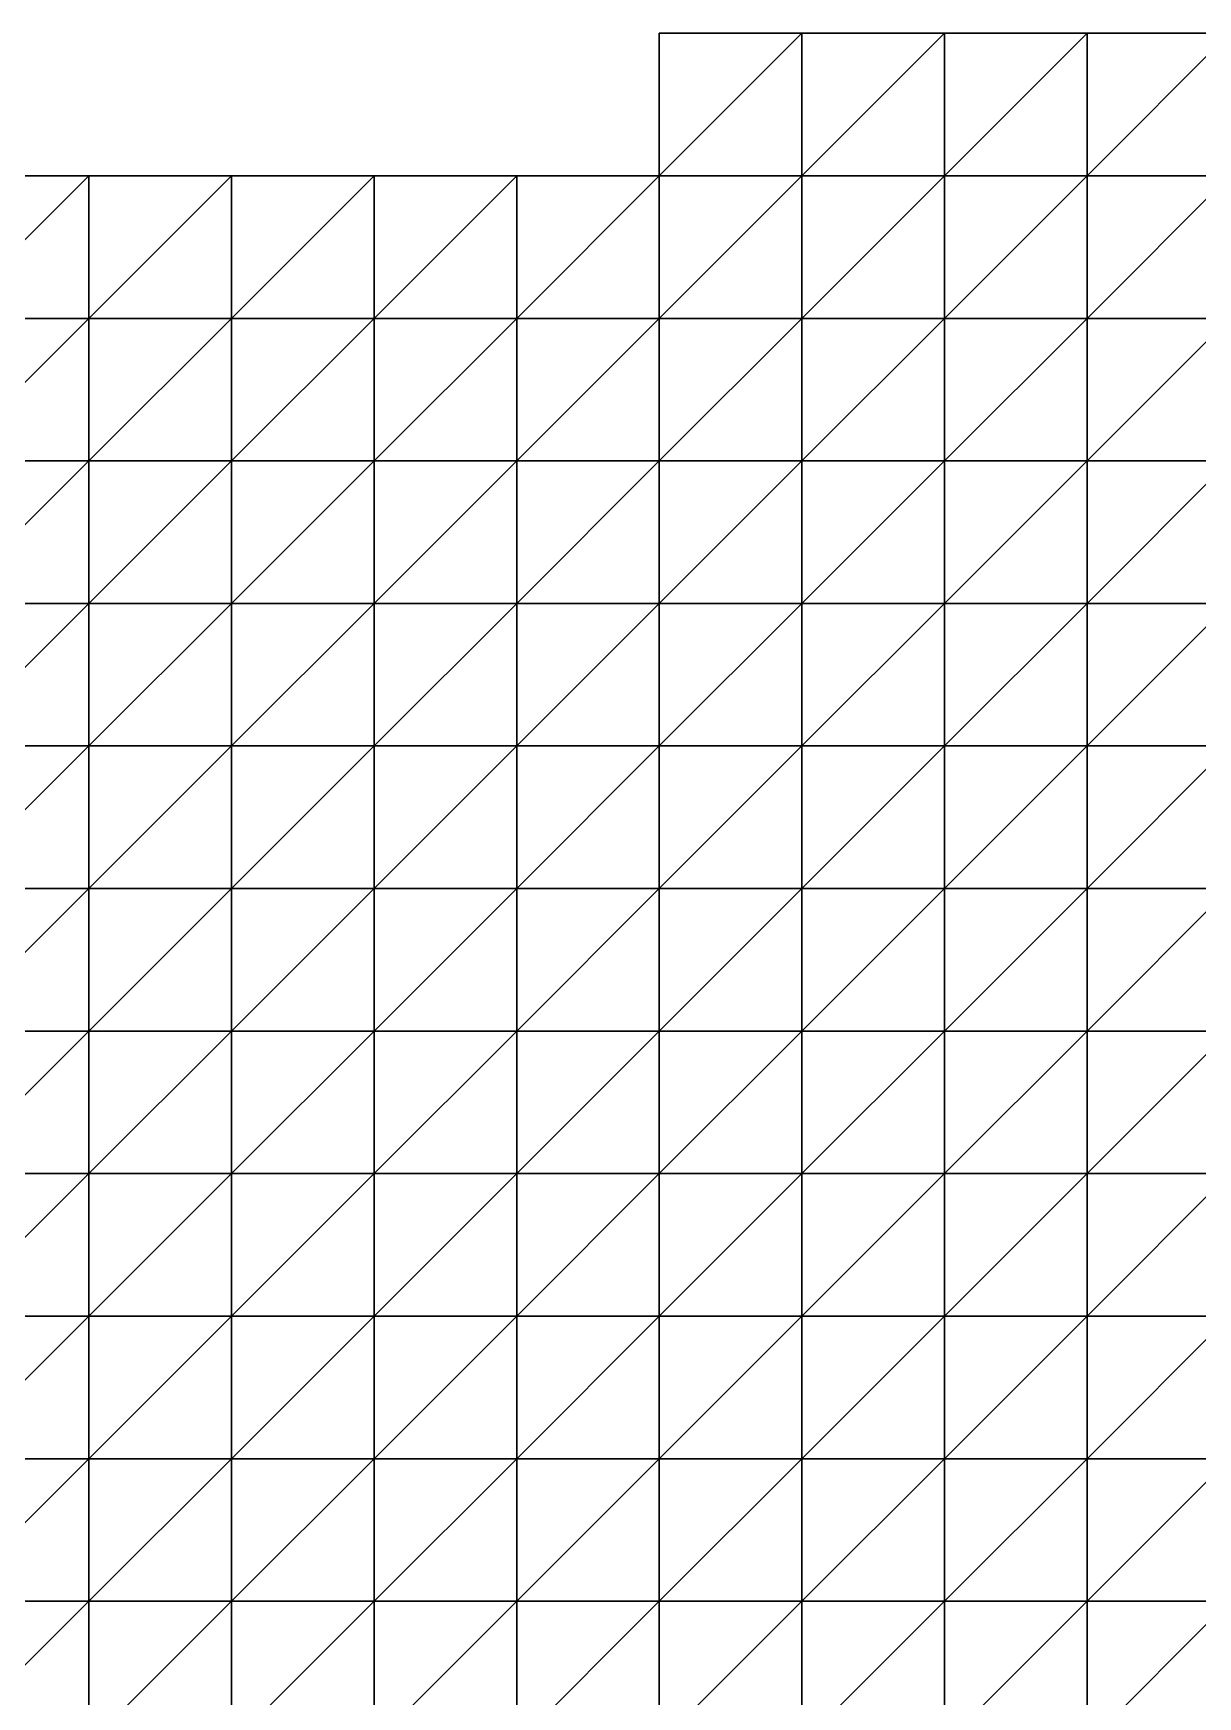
# Model space of a CAD drawing. Extents: x 292020 to 295740, y 4557680 to 4560040.
# Drawn here: x 292432.2 to 292595.5, y 4558966.6 to 4559200 of the extents above; entities that cross this region are included whole.
import ezdxf

# ---------------------------------------------------------------- set-up
doc = ezdxf.new("R2010")
doc.units = 0
doc.layers.add('RUN201_4_-_RUN201_NODOMAIN5_20X', color=7, linetype='CONTINUOUS')

msp = doc.modelspace()

# ---------------------------------------------------------------- linework, layer by layer
at = {"layer": 'RUN201_4_-_RUN201_NODOMAIN5_20X'}
for points in [[(292520, 4559200, 1800), (292520, 4559180, 1800), (292540, 4559200, 1800)], [(292540, 4559200, 1800), (292520, 4559180, 1800), (292540, 4559180, 1800)], [(292540, 4559200, 1820), (292520, 4559180, 1820), (292520, 4559200, 1820)], [(292540, 4559180, 1820), (292520, 4559180, 1820), (292540, 4559200, 1820)], [(292540, 4559200, 1800), (292520, 4559200, 1820), (292520, 4559200, 1800)], [(292540, 4559200, 1820), (292520, 4559200, 1820), (292540, 4559200, 1800)], [(292520, 4559200, 1800), (292520, 4559180, 1820), (292520, 4559180, 1800)], [(292520, 4559200, 1820), (292520, 4559180, 1820), (292520, 4559200, 1800)], [(292540, 4559200, 1800), (292540, 4559180, 1800), (292560, 4559200, 1800)], [(292560, 4559200, 1800), (292540, 4559180, 1800), (292560, 4559180, 1800)], [(292560, 4559200, 1820), (292540, 4559180, 1820), (292540, 4559200, 1820)], [(292560, 4559180, 1820), (292540, 4559180, 1820), (292560, 4559200, 1820)], [(292560, 4559200, 1800), (292540, 4559200, 1820), (292540, 4559200, 1800)], [(292560, 4559200, 1820), (292540, 4559200, 1820), (292560, 4559200, 1800)], [(292560, 4559200, 1800), (292560, 4559180, 1800), (292580, 4559200, 1800)], [(292580, 4559200, 1800), (292560, 4559180, 1800), (292580, 4559180, 1800)], [(292580, 4559200, 1820), (292560, 4559180, 1820), (292560, 4559200, 1820)], [(292580, 4559180, 1820), (292560, 4559180, 1820), (292580, 4559200, 1820)], [(292580, 4559200, 1800), (292560, 4559200, 1820), (292560, 4559200, 1800)], [(292580, 4559200, 1820), (292560, 4559200, 1820), (292580, 4559200, 1800)], [(292580, 4559200, 1800), (292580, 4559180, 1800), (292600, 4559200, 1800)], [(292600, 4559200, 1800), (292580, 4559180, 1800), (292600, 4559180, 1800)], [(292600, 4559200, 1820), (292580, 4559180, 1820), (292580, 4559200, 1820)], [(292600, 4559180, 1820), (292580, 4559180, 1820), (292600, 4559200, 1820)], [(292600, 4559200, 1800), (292580, 4559200, 1820), (292580, 4559200, 1800)], [(292600, 4559200, 1820), (292580, 4559200, 1820), (292600, 4559200, 1800)], [(292420, 4559180, 1800), (292420, 4559160, 1800), (292440, 4559180, 1800)], [(292440, 4559180, 1800), (292420, 4559160, 1800), (292440, 4559160, 1800)], [(292440, 4559180, 1820), (292420, 4559160, 1820), (292420, 4559180, 1820)], [(292440, 4559160, 1820), (292420, 4559160, 1820), (292440, 4559180, 1820)], [(292440, 4559180, 1800), (292420, 4559180, 1820), (292420, 4559180, 1800)], [(292440, 4559180, 1820), (292420, 4559180, 1820), (292440, 4559180, 1800)], [(292440, 4559180, 1800), (292440, 4559160, 1800), (292460, 4559180, 1800)], [(292460, 4559180, 1800), (292440, 4559160, 1800), (292460, 4559160, 1800)], [(292460, 4559180, 1820), (292440, 4559160, 1820), (292440, 4559180, 1820)], [(292460, 4559160, 1820), (292440, 4559160, 1820), (292460, 4559180, 1820)], [(292460, 4559180, 1800), (292440, 4559180, 1820), (292440, 4559180, 1800)], [(292460, 4559180, 1820), (292440, 4559180, 1820), (292460, 4559180, 1800)], [(292460, 4559180, 1800), (292460, 4559160, 1800), (292480, 4559180, 1800)], [(292480, 4559180, 1800), (292460, 4559160, 1800), (292480, 4559160, 1800)], [(292480, 4559180, 1820), (292460, 4559160, 1820), (292460, 4559180, 1820)], [(292480, 4559160, 1820), (292460, 4559160, 1820), (292480, 4559180, 1820)], [(292480, 4559180, 1800), (292460, 4559180, 1820), (292460, 4559180, 1800)], [(292480, 4559180, 1820), (292460, 4559180, 1820), (292480, 4559180, 1800)], [(292480, 4559180, 1800), (292480, 4559160, 1800), (292500, 4559180, 1800)], [(292500, 4559180, 1800), (292480, 4559160, 1800), (292500, 4559160, 1800)], [(292500, 4559180, 1820), (292480, 4559160, 1820), (292480, 4559180, 1820)], [(292500, 4559160, 1820), (292480, 4559160, 1820), (292500, 4559180, 1820)], [(292500, 4559180, 1800), (292480, 4559180, 1820), (292480, 4559180, 1800)], [(292500, 4559180, 1820), (292480, 4559180, 1820), (292500, 4559180, 1800)], [(292500, 4559180, 1800), (292500, 4559160, 1800), (292520, 4559180, 1800)], [(292520, 4559180, 1800), (292500, 4559160, 1800), (292520, 4559160, 1800)], [(292520, 4559180, 1820), (292500, 4559160, 1820), (292500, 4559180, 1820)], [(292520, 4559160, 1820), (292500, 4559160, 1820), (292520, 4559180, 1820)], [(292520, 4559180, 1800), (292500, 4559180, 1820), (292500, 4559180, 1800)], [(292520, 4559180, 1820), (292500, 4559180, 1820), (292520, 4559180, 1800)], [(292520, 4559180, 1780), (292520, 4559160, 1780), (292540, 4559180, 1780)], [(292540, 4559180, 1780), (292520, 4559160, 1780), (292540, 4559160, 1780)], [(292540, 4559180, 1780), (292520, 4559180, 1800), (292520, 4559180, 1780)], [(292540, 4559180, 1800), (292520, 4559180, 1800), (292540, 4559180, 1780)], [(292520, 4559180, 1780), (292520, 4559160, 1800), (292520, 4559160, 1780)], [(292520, 4559180, 1800), (292520, 4559160, 1800), (292520, 4559180, 1780)], [(292540, 4559180, 1820), (292520, 4559160, 1820), (292520, 4559180, 1820)], [(292540, 4559160, 1820), (292520, 4559160, 1820), (292540, 4559180, 1820)], [(292540, 4559180, 1780), (292540, 4559160, 1780), (292560, 4559180, 1780)], [(292560, 4559180, 1780), (292540, 4559160, 1780), (292560, 4559160, 1780)], [(292560, 4559180, 1780), (292540, 4559180, 1800), (292540, 4559180, 1780)], [(292560, 4559180, 1800), (292540, 4559180, 1800), (292560, 4559180, 1780)], [(292560, 4559180, 1820), (292540, 4559160, 1820), (292540, 4559180, 1820)], [(292560, 4559160, 1820), (292540, 4559160, 1820), (292560, 4559180, 1820)], [(292560, 4559180, 1780), (292560, 4559160, 1780), (292580, 4559180, 1780)], [(292580, 4559180, 1780), (292560, 4559160, 1780), (292580, 4559160, 1780)], [(292580, 4559180, 1780), (292560, 4559180, 1800), (292560, 4559180, 1780)], [(292580, 4559180, 1800), (292560, 4559180, 1800), (292580, 4559180, 1780)], [(292580, 4559180, 1820), (292560, 4559160, 1820), (292560, 4559180, 1820)], [(292580, 4559160, 1820), (292560, 4559160, 1820), (292580, 4559180, 1820)], [(292580, 4559180, 1780), (292580, 4559160, 1780), (292600, 4559180, 1780)], [(292600, 4559180, 1780), (292580, 4559160, 1780), (292600, 4559160, 1780)], [(292600, 4559180, 1780), (292580, 4559180, 1800), (292580, 4559180, 1780)], [(292600, 4559180, 1800), (292580, 4559180, 1800), (292600, 4559180, 1780)], [(292600, 4559180, 1820), (292580, 4559160, 1820), (292580, 4559180, 1820)], [(292600, 4559160, 1820), (292580, 4559160, 1820), (292600, 4559180, 1820)], [(292420, 4559160, 1780), (292420, 4559140, 1780), (292440, 4559160, 1780)], [(292440, 4559160, 1780), (292420, 4559140, 1780), (292440, 4559140, 1780)], [(292440, 4559160, 1780), (292420, 4559160, 1800), (292420, 4559160, 1780)], [(292440, 4559160, 1800), (292420, 4559160, 1800), (292440, 4559160, 1780)], [(292440, 4559160, 1820), (292420, 4559140, 1820), (292420, 4559160, 1820)], [(292440, 4559140, 1820), (292420, 4559140, 1820), (292440, 4559160, 1820)], [(292440, 4559160, 1780), (292440, 4559140, 1780), (292460, 4559160, 1780)], [(292460, 4559160, 1780), (292440, 4559140, 1780), (292460, 4559140, 1780)], [(292460, 4559160, 1780), (292440, 4559160, 1800), (292440, 4559160, 1780)], [(292460, 4559160, 1800), (292440, 4559160, 1800), (292460, 4559160, 1780)], [(292460, 4559160, 1820), (292440, 4559140, 1820), (292440, 4559160, 1820)], [(292460, 4559140, 1820), (292440, 4559140, 1820), (292460, 4559160, 1820)], [(292460, 4559160, 1780), (292460, 4559140, 1780), (292480, 4559160, 1780)], [(292480, 4559160, 1780), (292460, 4559140, 1780), (292480, 4559140, 1780)], [(292480, 4559160, 1780), (292460, 4559160, 1800), (292460, 4559160, 1780)], [(292480, 4559160, 1800), (292460, 4559160, 1800), (292480, 4559160, 1780)], [(292480, 4559160, 1820), (292460, 4559140, 1820), (292460, 4559160, 1820)], [(292480, 4559140, 1820), (292460, 4559140, 1820), (292480, 4559160, 1820)], [(292480, 4559160, 1780), (292480, 4559140, 1780), (292500, 4559160, 1780)], [(292500, 4559160, 1780), (292480, 4559140, 1780), (292500, 4559140, 1780)], [(292500, 4559160, 1780), (292480, 4559160, 1800), (292480, 4559160, 1780)], [(292500, 4559160, 1800), (292480, 4559160, 1800), (292500, 4559160, 1780)], [(292500, 4559160, 1820), (292480, 4559140, 1820), (292480, 4559160, 1820)], [(292500, 4559140, 1820), (292480, 4559140, 1820), (292500, 4559160, 1820)], [(292500, 4559160, 1780), (292500, 4559140, 1780), (292520, 4559160, 1780)], [(292520, 4559160, 1780), (292500, 4559140, 1780), (292520, 4559140, 1780)], [(292520, 4559160, 1780), (292500, 4559160, 1800), (292500, 4559160, 1780)], [(292520, 4559160, 1800), (292500, 4559160, 1800), (292520, 4559160, 1780)], [(292520, 4559160, 1820), (292500, 4559140, 1820), (292500, 4559160, 1820)], [(292520, 4559140, 1820), (292500, 4559140, 1820), (292520, 4559160, 1820)], [(292520, 4559160, 1780), (292520, 4559140, 1780), (292540, 4559160, 1780)], [(292540, 4559160, 1780), (292520, 4559140, 1780), (292540, 4559140, 1780)], [(292540, 4559160, 1820), (292520, 4559140, 1820), (292520, 4559160, 1820)], [(292540, 4559140, 1820), (292520, 4559140, 1820), (292540, 4559160, 1820)], [(292540, 4559160, 1780), (292540, 4559140, 1780), (292560, 4559160, 1780)], [(292560, 4559160, 1780), (292540, 4559140, 1780), (292560, 4559140, 1780)], [(292560, 4559160, 1820), (292540, 4559140, 1820), (292540, 4559160, 1820)], [(292560, 4559140, 1820), (292540, 4559140, 1820), (292560, 4559160, 1820)], [(292560, 4559160, 1780), (292560, 4559140, 1780), (292580, 4559160, 1780)], [(292580, 4559160, 1780), (292560, 4559140, 1780), (292580, 4559140, 1780)], [(292580, 4559160, 1820), (292560, 4559140, 1820), (292560, 4559160, 1820)], [(292580, 4559140, 1820), (292560, 4559140, 1820), (292580, 4559160, 1820)], [(292580, 4559160, 1780), (292580, 4559140, 1780), (292600, 4559160, 1780)], [(292600, 4559160, 1780), (292580, 4559140, 1780), (292600, 4559140, 1780)], [(292600, 4559160, 1820), (292580, 4559140, 1820), (292580, 4559160, 1820)], [(292600, 4559140, 1820), (292580, 4559140, 1820), (292600, 4559160, 1820)], [(292420, 4559140, 1780), (292420, 4559120, 1780), (292440, 4559140, 1780)], [(292440, 4559140, 1780), (292420, 4559120, 1780), (292440, 4559120, 1780)], [(292440, 4559140, 1820), (292420, 4559120, 1820), (292420, 4559140, 1820)], [(292440, 4559120, 1820), (292420, 4559120, 1820), (292440, 4559140, 1820)], [(292440, 4559140, 1780), (292440, 4559120, 1780), (292460, 4559140, 1780)], [(292460, 4559140, 1780), (292440, 4559120, 1780), (292460, 4559120, 1780)], [(292460, 4559140, 1820), (292440, 4559120, 1820), (292440, 4559140, 1820)], [(292460, 4559120, 1820), (292440, 4559120, 1820), (292460, 4559140, 1820)], [(292460, 4559140, 1780), (292460, 4559120, 1780), (292480, 4559140, 1780)], [(292480, 4559140, 1780), (292460, 4559120, 1780), (292480, 4559120, 1780)], [(292480, 4559140, 1820), (292460, 4559120, 1820), (292460, 4559140, 1820)], [(292480, 4559120, 1820), (292460, 4559120, 1820), (292480, 4559140, 1820)], [(292480, 4559140, 1780), (292480, 4559120, 1780), (292500, 4559140, 1780)], [(292500, 4559140, 1780), (292480, 4559120, 1780), (292500, 4559120, 1780)], [(292500, 4559140, 1820), (292480, 4559120, 1820), (292480, 4559140, 1820)], [(292500, 4559120, 1820), (292480, 4559120, 1820), (292500, 4559140, 1820)], [(292500, 4559140, 1780), (292500, 4559120, 1780), (292520, 4559140, 1780)], [(292520, 4559140, 1780), (292500, 4559120, 1780), (292520, 4559120, 1780)], [(292520, 4559140, 1820), (292500, 4559120, 1820), (292500, 4559140, 1820)], [(292520, 4559120, 1820), (292500, 4559120, 1820), (292520, 4559140, 1820)], [(292520, 4559140, 1780), (292520, 4559120, 1780), (292540, 4559140, 1780)], [(292540, 4559140, 1780), (292520, 4559120, 1780), (292540, 4559120, 1780)], [(292540, 4559140, 1820), (292520, 4559120, 1820), (292520, 4559140, 1820)], [(292540, 4559120, 1820), (292520, 4559120, 1820), (292540, 4559140, 1820)], [(292540, 4559140, 1780), (292540, 4559120, 1780), (292560, 4559140, 1780)], [(292560, 4559140, 1780), (292540, 4559120, 1780), (292560, 4559120, 1780)], [(292560, 4559140, 1820), (292540, 4559120, 1820), (292540, 4559140, 1820)], [(292560, 4559120, 1820), (292540, 4559120, 1820), (292560, 4559140, 1820)], [(292560, 4559140, 1780), (292560, 4559120, 1780), (292580, 4559140, 1780)], [(292580, 4559140, 1780), (292560, 4559120, 1780), (292580, 4559120, 1780)], [(292580, 4559140, 1820), (292560, 4559120, 1820), (292560, 4559140, 1820)], [(292580, 4559120, 1820), (292560, 4559120, 1820), (292580, 4559140, 1820)], [(292580, 4559140, 1780), (292580, 4559120, 1780), (292600, 4559140, 1780)], [(292600, 4559140, 1780), (292580, 4559120, 1780), (292600, 4559120, 1780)], [(292600, 4559140, 1820), (292580, 4559120, 1820), (292580, 4559140, 1820)], [(292600, 4559120, 1820), (292580, 4559120, 1820), (292600, 4559140, 1820)], [(292420, 4559120, 1780), (292420, 4559100, 1780), (292440, 4559120, 1780)], [(292440, 4559120, 1780), (292420, 4559100, 1780), (292440, 4559100, 1780)], [(292440, 4559120, 1820), (292420, 4559100, 1820), (292420, 4559120, 1820)], [(292440, 4559100, 1820), (292420, 4559100, 1820), (292440, 4559120, 1820)], [(292440, 4559120, 1780), (292440, 4559100, 1780), (292460, 4559120, 1780)], [(292460, 4559120, 1780), (292440, 4559100, 1780), (292460, 4559100, 1780)], [(292460, 4559120, 1820), (292440, 4559100, 1820), (292440, 4559120, 1820)], [(292460, 4559100, 1820), (292440, 4559100, 1820), (292460, 4559120, 1820)], [(292460, 4559120, 1780), (292460, 4559100, 1780), (292480, 4559120, 1780)], [(292480, 4559120, 1780), (292460, 4559100, 1780), (292480, 4559100, 1780)], [(292480, 4559120, 1820), (292460, 4559100, 1820), (292460, 4559120, 1820)], [(292480, 4559100, 1820), (292460, 4559100, 1820), (292480, 4559120, 1820)], [(292480, 4559120, 1780), (292480, 4559100, 1780), (292500, 4559120, 1780)], [(292500, 4559120, 1780), (292480, 4559100, 1780), (292500, 4559100, 1780)], [(292500, 4559120, 1820), (292480, 4559100, 1820), (292480, 4559120, 1820)], [(292500, 4559100, 1820), (292480, 4559100, 1820), (292500, 4559120, 1820)], [(292500, 4559120, 1780), (292500, 4559100, 1780), (292520, 4559120, 1780)], [(292520, 4559120, 1780), (292500, 4559100, 1780), (292520, 4559100, 1780)], [(292520, 4559120, 1820), (292500, 4559100, 1820), (292500, 4559120, 1820)], [(292520, 4559100, 1820), (292500, 4559100, 1820), (292520, 4559120, 1820)], [(292520, 4559120, 1780), (292520, 4559100, 1780), (292540, 4559120, 1780)], [(292540, 4559120, 1780), (292520, 4559100, 1780), (292540, 4559100, 1780)], [(292540, 4559120, 1820), (292520, 4559100, 1820), (292520, 4559120, 1820)], [(292540, 4559100, 1820), (292520, 4559100, 1820), (292540, 4559120, 1820)], [(292540, 4559120, 1780), (292540, 4559100, 1780), (292560, 4559120, 1780)], [(292560, 4559120, 1780), (292540, 4559100, 1780), (292560, 4559100, 1780)], [(292560, 4559120, 1820), (292540, 4559100, 1820), (292540, 4559120, 1820)], [(292560, 4559100, 1820), (292540, 4559100, 1820), (292560, 4559120, 1820)], [(292560, 4559120, 1780), (292560, 4559100, 1780), (292580, 4559120, 1780)], [(292580, 4559120, 1780), (292560, 4559100, 1780), (292580, 4559100, 1780)], [(292580, 4559120, 1820), (292560, 4559100, 1820), (292560, 4559120, 1820)], [(292580, 4559100, 1820), (292560, 4559100, 1820), (292580, 4559120, 1820)], [(292580, 4559120, 1780), (292580, 4559100, 1780), (292600, 4559120, 1780)], [(292600, 4559120, 1780), (292580, 4559100, 1780), (292600, 4559100, 1780)], [(292600, 4559120, 1820), (292580, 4559100, 1820), (292580, 4559120, 1820)], [(292600, 4559100, 1820), (292580, 4559100, 1820), (292600, 4559120, 1820)], [(292420, 4559100, 1780), (292420, 4559080, 1780), (292440, 4559100, 1780)], [(292440, 4559100, 1780), (292420, 4559080, 1780), (292440, 4559080, 1780)], [(292440, 4559100, 1820), (292420, 4559080, 1820), (292420, 4559100, 1820)], [(292440, 4559080, 1820), (292420, 4559080, 1820), (292440, 4559100, 1820)], [(292440, 4559100, 1780), (292440, 4559080, 1780), (292460, 4559100, 1780)], [(292460, 4559100, 1780), (292440, 4559080, 1780), (292460, 4559080, 1780)], [(292460, 4559100, 1820), (292440, 4559080, 1820), (292440, 4559100, 1820)], [(292460, 4559080, 1820), (292440, 4559080, 1820), (292460, 4559100, 1820)], [(292460, 4559100, 1780), (292460, 4559080, 1780), (292480, 4559100, 1780)], [(292480, 4559100, 1780), (292460, 4559080, 1780), (292480, 4559080, 1780)], [(292480, 4559100, 1820), (292460, 4559080, 1820), (292460, 4559100, 1820)], [(292480, 4559080, 1820), (292460, 4559080, 1820), (292480, 4559100, 1820)], [(292480, 4559080, 1780), (292480, 4559080, 1800), (292480, 4559100, 1780)], [(292480, 4559100, 1780), (292480, 4559080, 1800), (292480, 4559100, 1800)], [(292480, 4559100, 1780), (292480, 4559100, 1800), (292500, 4559100, 1780)], [(292500, 4559100, 1780), (292480, 4559100, 1800), (292500, 4559100, 1800)], [(292480, 4559100, 1800), (292480, 4559080, 1800), (292500, 4559100, 1800)], [(292500, 4559100, 1800), (292480, 4559080, 1800), (292500, 4559080, 1800)], [(292500, 4559100, 1820), (292480, 4559080, 1820), (292480, 4559100, 1820)], [(292500, 4559080, 1820), (292480, 4559080, 1820), (292500, 4559100, 1820)], [(292500, 4559100, 1780), (292500, 4559100, 1800), (292520, 4559100, 1780)], [(292520, 4559100, 1780), (292500, 4559100, 1800), (292520, 4559100, 1800)], [(292500, 4559100, 1800), (292500, 4559080, 1800), (292520, 4559100, 1800)], [(292520, 4559100, 1800), (292500, 4559080, 1800), (292520, 4559080, 1800)], [(292520, 4559100, 1820), (292500, 4559080, 1820), (292500, 4559100, 1820)], [(292520, 4559080, 1820), (292500, 4559080, 1820), (292520, 4559100, 1820)], [(292520, 4559100, 1780), (292520, 4559100, 1800), (292540, 4559100, 1780)], [(292540, 4559100, 1780), (292520, 4559100, 1800), (292540, 4559100, 1800)], [(292520, 4559100, 1800), (292520, 4559080, 1800), (292540, 4559100, 1800)], [(292540, 4559100, 1800), (292520, 4559080, 1800), (292540, 4559080, 1800)], [(292540, 4559100, 1820), (292520, 4559080, 1820), (292520, 4559100, 1820)], [(292540, 4559080, 1820), (292520, 4559080, 1820), (292540, 4559100, 1820)], [(292540, 4559100, 1780), (292540, 4559100, 1800), (292560, 4559100, 1780)], [(292560, 4559100, 1780), (292540, 4559100, 1800), (292560, 4559100, 1800)], [(292540, 4559100, 1800), (292540, 4559080, 1800), (292560, 4559100, 1800)], [(292560, 4559100, 1800), (292540, 4559080, 1800), (292560, 4559080, 1800)], [(292560, 4559100, 1820), (292540, 4559080, 1820), (292540, 4559100, 1820)], [(292560, 4559080, 1820), (292540, 4559080, 1820), (292560, 4559100, 1820)], [(292560, 4559100, 1780), (292560, 4559080, 1780), (292580, 4559100, 1780)], [(292580, 4559100, 1780), (292560, 4559080, 1780), (292580, 4559080, 1780)], [(292560, 4559100, 1780), (292560, 4559080, 1800), (292560, 4559080, 1780)], [(292560, 4559100, 1800), (292560, 4559080, 1800), (292560, 4559100, 1780)], [(292580, 4559100, 1820), (292560, 4559080, 1820), (292560, 4559100, 1820)], [(292580, 4559080, 1820), (292560, 4559080, 1820), (292580, 4559100, 1820)], [(292580, 4559100, 1780), (292580, 4559080, 1780), (292600, 4559100, 1780)], [(292600, 4559100, 1780), (292580, 4559080, 1780), (292600, 4559080, 1780)], [(292600, 4559100, 1820), (292580, 4559080, 1820), (292580, 4559100, 1820)], [(292600, 4559080, 1820), (292580, 4559080, 1820), (292600, 4559100, 1820)], [(292420, 4559080, 1780), (292420, 4559060, 1780), (292440, 4559080, 1780)], [(292440, 4559080, 1780), (292420, 4559060, 1780), (292440, 4559060, 1780)], [(292440, 4559080, 1820), (292420, 4559060, 1820), (292420, 4559080, 1820)], [(292440, 4559060, 1820), (292420, 4559060, 1820), (292440, 4559080, 1820)], [(292440, 4559080, 1780), (292440, 4559060, 1780), (292460, 4559080, 1780)], [(292460, 4559080, 1780), (292440, 4559060, 1780), (292460, 4559060, 1780)], [(292460, 4559080, 1820), (292440, 4559060, 1820), (292440, 4559080, 1820)], [(292460, 4559060, 1820), (292440, 4559060, 1820), (292460, 4559080, 1820)], [(292460, 4559080, 1780), (292460, 4559060, 1780), (292480, 4559080, 1780)], [(292480, 4559080, 1780), (292460, 4559060, 1780), (292480, 4559060, 1780)], [(292480, 4559080, 1820), (292460, 4559060, 1820), (292460, 4559080, 1820)], [(292480, 4559060, 1820), (292460, 4559060, 1820), (292480, 4559080, 1820)], [(292480, 4559080, 1780), (292480, 4559060, 1780), (292500, 4559080, 1780)], [(292500, 4559080, 1780), (292480, 4559060, 1780), (292500, 4559060, 1780)], [(292500, 4559080, 1780), (292480, 4559080, 1800), (292480, 4559080, 1780)], [(292500, 4559080, 1800), (292480, 4559080, 1800), (292500, 4559080, 1780)], [(292500, 4559080, 1820), (292480, 4559060, 1820), (292480, 4559080, 1820)], [(292500, 4559060, 1820), (292480, 4559060, 1820), (292500, 4559080, 1820)], [(292500, 4559080, 1780), (292500, 4559060, 1780), (292520, 4559080, 1780)], [(292520, 4559080, 1780), (292500, 4559060, 1780), (292520, 4559060, 1780)], [(292520, 4559080, 1780), (292500, 4559080, 1800), (292500, 4559080, 1780)], [(292520, 4559080, 1800), (292500, 4559080, 1800), (292520, 4559080, 1780)], [(292520, 4559080, 1820), (292500, 4559060, 1820), (292500, 4559080, 1820)], [(292520, 4559060, 1820), (292500, 4559060, 1820), (292520, 4559080, 1820)], [(292520, 4559080, 1780), (292520, 4559060, 1780), (292540, 4559080, 1780)], [(292540, 4559080, 1780), (292520, 4559060, 1780), (292540, 4559060, 1780)], [(292540, 4559080, 1780), (292520, 4559080, 1800), (292520, 4559080, 1780)], [(292540, 4559080, 1800), (292520, 4559080, 1800), (292540, 4559080, 1780)], [(292540, 4559080, 1820), (292520, 4559060, 1820), (292520, 4559080, 1820)], [(292540, 4559060, 1820), (292520, 4559060, 1820), (292540, 4559080, 1820)], [(292540, 4559080, 1780), (292540, 4559060, 1780), (292560, 4559080, 1780)], [(292560, 4559080, 1780), (292540, 4559060, 1780), (292560, 4559060, 1780)], [(292560, 4559080, 1780), (292540, 4559080, 1800), (292540, 4559080, 1780)], [(292560, 4559080, 1800), (292540, 4559080, 1800), (292560, 4559080, 1780)], [(292560, 4559080, 1840), (292540, 4559060, 1840), (292540, 4559080, 1840)], [(292560, 4559060, 1840), (292540, 4559060, 1840), (292560, 4559080, 1840)], [(292560, 4559080, 1820), (292540, 4559080, 1840), (292540, 4559080, 1820)], [(292560, 4559080, 1840), (292540, 4559080, 1840), (292560, 4559080, 1820)], [(292540, 4559080, 1820), (292540, 4559060, 1840), (292540, 4559060, 1820)], [(292540, 4559080, 1840), (292540, 4559060, 1840), (292540, 4559080, 1820)], [(292560, 4559080, 1780), (292560, 4559060, 1780), (292580, 4559080, 1780)], [(292580, 4559080, 1780), (292560, 4559060, 1780), (292580, 4559060, 1780)], [(292580, 4559080, 1840), (292560, 4559060, 1840), (292560, 4559080, 1840)], [(292580, 4559060, 1840), (292560, 4559060, 1840), (292580, 4559080, 1840)], [(292580, 4559080, 1820), (292560, 4559080, 1840), (292560, 4559080, 1820)], [(292580, 4559080, 1840), (292560, 4559080, 1840), (292580, 4559080, 1820)], [(292580, 4559080, 1780), (292580, 4559060, 1780), (292600, 4559080, 1780)], [(292600, 4559080, 1780), (292580, 4559060, 1780), (292600, 4559060, 1780)], [(292600, 4559080, 1840), (292580, 4559060, 1840), (292580, 4559080, 1840)], [(292600, 4559060, 1840), (292580, 4559060, 1840), (292600, 4559080, 1840)], [(292600, 4559080, 1820), (292580, 4559080, 1840), (292580, 4559080, 1820)], [(292600, 4559080, 1840), (292580, 4559080, 1840), (292600, 4559080, 1820)], [(292420, 4559060, 1760), (292420, 4559040, 1760), (292440, 4559060, 1760)], [(292440, 4559060, 1760), (292420, 4559040, 1760), (292440, 4559040, 1760)], [(292440, 4559060, 1760), (292420, 4559060, 1780), (292420, 4559060, 1760)], [(292440, 4559060, 1780), (292420, 4559060, 1780), (292440, 4559060, 1760)], [(292440, 4559060, 1820), (292420, 4559040, 1820), (292420, 4559060, 1820)], [(292440, 4559040, 1820), (292420, 4559040, 1820), (292440, 4559060, 1820)], [(292440, 4559060, 1760), (292440, 4559040, 1760), (292460, 4559060, 1760)], [(292460, 4559060, 1760), (292440, 4559040, 1760), (292460, 4559040, 1760)], [(292460, 4559060, 1760), (292440, 4559060, 1780), (292440, 4559060, 1760)], [(292460, 4559060, 1780), (292440, 4559060, 1780), (292460, 4559060, 1760)], [(292460, 4559060, 1820), (292440, 4559040, 1820), (292440, 4559060, 1820)], [(292460, 4559040, 1820), (292440, 4559040, 1820), (292460, 4559060, 1820)], [(292460, 4559060, 1760), (292460, 4559040, 1760), (292480, 4559060, 1760)], [(292480, 4559060, 1760), (292460, 4559040, 1760), (292480, 4559040, 1760)], [(292480, 4559060, 1760), (292460, 4559060, 1780), (292460, 4559060, 1760)], [(292480, 4559060, 1780), (292460, 4559060, 1780), (292480, 4559060, 1760)], [(292480, 4559060, 1820), (292460, 4559040, 1820), (292460, 4559060, 1820)], [(292480, 4559040, 1820), (292460, 4559040, 1820), (292480, 4559060, 1820)], [(292480, 4559060, 1760), (292480, 4559040, 1760), (292500, 4559060, 1760)], [(292500, 4559060, 1760), (292480, 4559040, 1760), (292500, 4559040, 1760)], [(292500, 4559060, 1760), (292480, 4559060, 1780), (292480, 4559060, 1760)], [(292500, 4559060, 1780), (292480, 4559060, 1780), (292500, 4559060, 1760)], [(292500, 4559060, 1840), (292480, 4559040, 1840), (292480, 4559060, 1840)], [(292500, 4559040, 1840), (292480, 4559040, 1840), (292500, 4559060, 1840)], [(292500, 4559060, 1820), (292480, 4559060, 1840), (292480, 4559060, 1820)], [(292500, 4559060, 1840), (292480, 4559060, 1840), (292500, 4559060, 1820)], [(292480, 4559060, 1820), (292480, 4559040, 1840), (292480, 4559040, 1820)], [(292480, 4559060, 1840), (292480, 4559040, 1840), (292480, 4559060, 1820)], [(292500, 4559060, 1760), (292500, 4559040, 1760), (292520, 4559060, 1760)], [(292520, 4559060, 1760), (292500, 4559040, 1760), (292520, 4559040, 1760)], [(292520, 4559060, 1760), (292500, 4559060, 1780), (292500, 4559060, 1760)], [(292520, 4559060, 1780), (292500, 4559060, 1780), (292520, 4559060, 1760)], [(292520, 4559060, 1840), (292500, 4559040, 1840), (292500, 4559060, 1840)], [(292520, 4559040, 1840), (292500, 4559040, 1840), (292520, 4559060, 1840)], [(292520, 4559060, 1820), (292500, 4559060, 1840), (292500, 4559060, 1820)], [(292520, 4559060, 1840), (292500, 4559060, 1840), (292520, 4559060, 1820)], [(292520, 4559060, 1760), (292520, 4559040, 1760), (292540, 4559060, 1760)], [(292540, 4559060, 1760), (292520, 4559040, 1760), (292540, 4559040, 1760)], [(292540, 4559060, 1760), (292520, 4559060, 1780), (292520, 4559060, 1760)], [(292540, 4559060, 1780), (292520, 4559060, 1780), (292540, 4559060, 1760)], [(292540, 4559060, 1840), (292520, 4559040, 1840), (292520, 4559060, 1840)], [(292540, 4559040, 1840), (292520, 4559040, 1840), (292540, 4559060, 1840)], [(292540, 4559060, 1820), (292520, 4559060, 1840), (292520, 4559060, 1820)], [(292540, 4559060, 1840), (292520, 4559060, 1840), (292540, 4559060, 1820)], [(292540, 4559060, 1760), (292540, 4559040, 1760), (292560, 4559060, 1760)], [(292560, 4559060, 1760), (292540, 4559040, 1760), (292560, 4559040, 1760)], [(292560, 4559060, 1760), (292540, 4559060, 1780), (292540, 4559060, 1760)], [(292560, 4559060, 1780), (292540, 4559060, 1780), (292560, 4559060, 1760)], [(292560, 4559060, 1840), (292540, 4559040, 1840), (292540, 4559060, 1840)], [(292560, 4559040, 1840), (292540, 4559040, 1840), (292560, 4559060, 1840)], [(292560, 4559060, 1760), (292560, 4559040, 1760), (292580, 4559060, 1760)], [(292580, 4559060, 1760), (292560, 4559040, 1760), (292580, 4559040, 1760)], [(292580, 4559060, 1760), (292560, 4559060, 1780), (292560, 4559060, 1760)], [(292580, 4559060, 1780), (292560, 4559060, 1780), (292580, 4559060, 1760)], [(292580, 4559060, 1840), (292560, 4559040, 1840), (292560, 4559060, 1840)], [(292580, 4559040, 1840), (292560, 4559040, 1840), (292580, 4559060, 1840)], [(292580, 4559060, 1760), (292580, 4559040, 1760), (292600, 4559060, 1760)], [(292600, 4559060, 1760), (292580, 4559040, 1760), (292600, 4559040, 1760)], [(292600, 4559060, 1760), (292580, 4559060, 1780), (292580, 4559060, 1760)], [(292600, 4559060, 1780), (292580, 4559060, 1780), (292600, 4559060, 1760)], [(292600, 4559060, 1840), (292580, 4559040, 1840), (292580, 4559060, 1840)], [(292600, 4559040, 1840), (292580, 4559040, 1840), (292600, 4559060, 1840)], [(292420, 4559040, 1760), (292420, 4559020, 1760), (292440, 4559040, 1760)], [(292440, 4559040, 1760), (292420, 4559020, 1760), (292440, 4559020, 1760)], [(292440, 4559040, 1820), (292420, 4559020, 1820), (292420, 4559040, 1820)], [(292440, 4559020, 1820), (292420, 4559020, 1820), (292440, 4559040, 1820)], [(292440, 4559040, 1760), (292440, 4559020, 1760), (292460, 4559040, 1760)], [(292460, 4559040, 1760), (292440, 4559020, 1760), (292460, 4559020, 1760)], [(292460, 4559040, 1820), (292440, 4559020, 1820), (292440, 4559040, 1820)], [(292460, 4559020, 1820), (292440, 4559020, 1820), (292460, 4559040, 1820)], [(292460, 4559040, 1760), (292460, 4559020, 1760), (292480, 4559040, 1760)], [(292480, 4559040, 1760), (292460, 4559020, 1760), (292480, 4559020, 1760)], [(292480, 4559040, 1840), (292460, 4559020, 1840), (292460, 4559040, 1840)], [(292480, 4559020, 1840), (292460, 4559020, 1840), (292480, 4559040, 1840)], [(292480, 4559040, 1820), (292460, 4559040, 1840), (292460, 4559040, 1820)], [(292480, 4559040, 1840), (292460, 4559040, 1840), (292480, 4559040, 1820)], [(292460, 4559040, 1820), (292460, 4559020, 1840), (292460, 4559020, 1820)], [(292460, 4559040, 1840), (292460, 4559020, 1840), (292460, 4559040, 1820)], [(292480, 4559040, 1760), (292480, 4559020, 1760), (292500, 4559040, 1760)], [(292500, 4559040, 1760), (292480, 4559020, 1760), (292500, 4559020, 1760)], [(292500, 4559040, 1840), (292480, 4559020, 1840), (292480, 4559040, 1840)], [(292500, 4559020, 1840), (292480, 4559020, 1840), (292500, 4559040, 1840)], [(292500, 4559040, 1760), (292500, 4559020, 1760), (292520, 4559040, 1760)], [(292520, 4559040, 1760), (292500, 4559020, 1760), (292520, 4559020, 1760)], [(292520, 4559040, 1840), (292500, 4559020, 1840), (292500, 4559040, 1840)], [(292520, 4559020, 1840), (292500, 4559020, 1840), (292520, 4559040, 1840)], [(292520, 4559040, 1760), (292520, 4559020, 1760), (292540, 4559040, 1760)], [(292540, 4559040, 1760), (292520, 4559020, 1760), (292540, 4559020, 1760)], [(292540, 4559040, 1840), (292520, 4559020, 1840), (292520, 4559040, 1840)], [(292540, 4559020, 1840), (292520, 4559020, 1840), (292540, 4559040, 1840)], [(292540, 4559040, 1760), (292540, 4559020, 1760), (292560, 4559040, 1760)], [(292560, 4559040, 1760), (292540, 4559020, 1760), (292560, 4559020, 1760)], [(292560, 4559040, 1840), (292540, 4559020, 1840), (292540, 4559040, 1840)], [(292560, 4559020, 1840), (292540, 4559020, 1840), (292560, 4559040, 1840)], [(292560, 4559040, 1760), (292560, 4559020, 1760), (292580, 4559040, 1760)], [(292580, 4559040, 1760), (292560, 4559020, 1760), (292580, 4559020, 1760)], [(292580, 4559040, 1840), (292560, 4559020, 1840), (292560, 4559040, 1840)], [(292580, 4559020, 1840), (292560, 4559020, 1840), (292580, 4559040, 1840)], [(292580, 4559040, 1760), (292580, 4559020, 1760), (292600, 4559040, 1760)], [(292600, 4559040, 1760), (292580, 4559020, 1760), (292600, 4559020, 1760)], [(292600, 4559040, 1840), (292580, 4559020, 1840), (292580, 4559040, 1840)], [(292600, 4559020, 1840), (292580, 4559020, 1840), (292600, 4559040, 1840)], [(292420, 4559020, 1760), (292420, 4559020, 1780), (292440, 4559020, 1760)], [(292440, 4559020, 1760), (292420, 4559020, 1780), (292440, 4559020, 1780)], [(292420, 4559020, 1780), (292420, 4559000, 1780), (292440, 4559020, 1780)], [(292440, 4559020, 1780), (292420, 4559000, 1780), (292440, 4559000, 1780)], [(292440, 4559020, 1820), (292420, 4559000, 1820), (292420, 4559020, 1820)], [(292440, 4559000, 1820), (292420, 4559000, 1820), (292440, 4559020, 1820)], [(292440, 4559020, 1760), (292440, 4559020, 1780), (292460, 4559020, 1760)], [(292460, 4559020, 1760), (292440, 4559020, 1780), (292460, 4559020, 1780)], [(292440, 4559020, 1780), (292440, 4559000, 1780), (292460, 4559020, 1780)], [(292460, 4559020, 1780), (292440, 4559000, 1780), (292460, 4559000, 1780)], [(292460, 4559020, 1820), (292440, 4559000, 1820), (292440, 4559020, 1820)], [(292460, 4559000, 1820), (292440, 4559000, 1820), (292460, 4559020, 1820)], [(292460, 4559020, 1760), (292460, 4559020, 1780), (292480, 4559020, 1760)], [(292480, 4559020, 1760), (292460, 4559020, 1780), (292480, 4559020, 1780)], [(292460, 4559020, 1780), (292460, 4559000, 1780), (292480, 4559020, 1780)], [(292480, 4559020, 1780), (292460, 4559000, 1780), (292480, 4559000, 1780)], [(292480, 4559020, 1840), (292460, 4559000, 1840), (292460, 4559020, 1840)], [(292480, 4559000, 1840), (292460, 4559000, 1840), (292480, 4559020, 1840)], [(292460, 4559020, 1820), (292460, 4559000, 1840), (292460, 4559000, 1820)], [(292460, 4559020, 1840), (292460, 4559000, 1840), (292460, 4559020, 1820)], [(292480, 4559020, 1760), (292480, 4559000, 1760), (292500, 4559020, 1760)], [(292500, 4559020, 1760), (292480, 4559000, 1760), (292500, 4559000, 1760)], [(292480, 4559020, 1760), (292480, 4559000, 1780), (292480, 4559000, 1760)], [(292480, 4559020, 1780), (292480, 4559000, 1780), (292480, 4559020, 1760)], [(292500, 4559020, 1840), (292480, 4559000, 1840), (292480, 4559020, 1840)], [(292500, 4559000, 1840), (292480, 4559000, 1840), (292500, 4559020, 1840)], [(292500, 4559020, 1760), (292500, 4559000, 1760), (292520, 4559020, 1760)], [(292520, 4559020, 1760), (292500, 4559000, 1760), (292520, 4559000, 1760)], [(292520, 4559020, 1840), (292500, 4559000, 1840), (292500, 4559020, 1840)], [(292520, 4559000, 1840), (292500, 4559000, 1840), (292520, 4559020, 1840)], [(292520, 4559020, 1760), (292520, 4559000, 1760), (292540, 4559020, 1760)], [(292540, 4559020, 1760), (292520, 4559000, 1760), (292540, 4559000, 1760)], [(292540, 4559020, 1840), (292520, 4559000, 1840), (292520, 4559020, 1840)], [(292540, 4559000, 1840), (292520, 4559000, 1840), (292540, 4559020, 1840)], [(292540, 4559020, 1760), (292540, 4559000, 1760), (292560, 4559020, 1760)], [(292560, 4559020, 1760), (292540, 4559000, 1760), (292560, 4559000, 1760)], [(292560, 4559020, 1840), (292540, 4559000, 1840), (292540, 4559020, 1840)], [(292560, 4559000, 1840), (292540, 4559000, 1840), (292560, 4559020, 1840)], [(292560, 4559020, 1760), (292560, 4559000, 1760), (292580, 4559020, 1760)], [(292580, 4559020, 1760), (292560, 4559000, 1760), (292580, 4559000, 1760)], [(292580, 4559020, 1840), (292560, 4559000, 1840), (292560, 4559020, 1840)], [(292580, 4559000, 1840), (292560, 4559000, 1840), (292580, 4559020, 1840)], [(292580, 4559020, 1760), (292580, 4559000, 1760), (292600, 4559020, 1760)], [(292600, 4559020, 1760), (292580, 4559000, 1760), (292600, 4559000, 1760)], [(292600, 4559020, 1840), (292580, 4559000, 1840), (292580, 4559020, 1840)], [(292600, 4559000, 1840), (292580, 4559000, 1840), (292600, 4559020, 1840)], [(292420, 4559000, 1760), (292420, 4558980, 1760), (292440, 4559000, 1760)], [(292440, 4559000, 1760), (292420, 4558980, 1760), (292440, 4558980, 1760)], [(292440, 4559000, 1760), (292420, 4559000, 1780), (292420, 4559000, 1760)], [(292440, 4559000, 1780), (292420, 4559000, 1780), (292440, 4559000, 1760)], [(292440, 4559000, 1820), (292420, 4558980, 1820), (292420, 4559000, 1820)], [(292440, 4558980, 1820), (292420, 4558980, 1820), (292440, 4559000, 1820)], [(292440, 4558980, 1760), (292440, 4558980, 1780), (292440, 4559000, 1760)], [(292440, 4559000, 1760), (292440, 4558980, 1780), (292440, 4559000, 1780)], [(292440, 4559000, 1780), (292440, 4558980, 1780), (292460, 4559000, 1780)], [(292460, 4559000, 1780), (292440, 4558980, 1780), (292460, 4558980, 1780)], [(292460, 4559000, 1840), (292440, 4558980, 1840), (292440, 4559000, 1840)], [(292460, 4558980, 1840), (292440, 4558980, 1840), (292460, 4559000, 1840)], [(292460, 4559000, 1820), (292440, 4559000, 1840), (292440, 4559000, 1820)], [(292460, 4559000, 1840), (292440, 4559000, 1840), (292460, 4559000, 1820)], [(292440, 4559000, 1820), (292440, 4558980, 1840), (292440, 4558980, 1820)], [(292440, 4559000, 1840), (292440, 4558980, 1840), (292440, 4559000, 1820)], [(292460, 4559000, 1780), (292460, 4558980, 1780), (292480, 4559000, 1780)], [(292480, 4559000, 1780), (292460, 4558980, 1780), (292480, 4558980, 1780)], [(292480, 4559000, 1840), (292460, 4558980, 1840), (292460, 4559000, 1840)], [(292480, 4558980, 1840), (292460, 4558980, 1840), (292480, 4559000, 1840)], [(292480, 4559000, 1760), (292480, 4559000, 1780), (292500, 4559000, 1760)], [(292500, 4559000, 1760), (292480, 4559000, 1780), (292500, 4559000, 1780)], [(292480, 4559000, 1780), (292480, 4558980, 1780), (292500, 4559000, 1780)], [(292500, 4559000, 1780), (292480, 4558980, 1780), (292500, 4558980, 1780)], [(292500, 4559000, 1840), (292480, 4558980, 1840), (292480, 4559000, 1840)], [(292500, 4558980, 1840), (292480, 4558980, 1840), (292500, 4559000, 1840)], [(292500, 4559000, 1760), (292500, 4559000, 1780), (292520, 4559000, 1760)], [(292520, 4559000, 1760), (292500, 4559000, 1780), (292520, 4559000, 1780)], [(292500, 4559000, 1780), (292500, 4558980, 1780), (292520, 4559000, 1780)], [(292520, 4559000, 1780), (292500, 4558980, 1780), (292520, 4558980, 1780)], [(292520, 4559000, 1840), (292500, 4558980, 1840), (292500, 4559000, 1840)], [(292520, 4558980, 1840), (292500, 4558980, 1840), (292520, 4559000, 1840)], [(292520, 4559000, 1760), (292520, 4559000, 1780), (292540, 4559000, 1760)], [(292540, 4559000, 1760), (292520, 4559000, 1780), (292540, 4559000, 1780)], [(292520, 4559000, 1780), (292520, 4558980, 1780), (292540, 4559000, 1780)], [(292540, 4559000, 1780), (292520, 4558980, 1780), (292540, 4558980, 1780)], [(292540, 4559000, 1840), (292520, 4558980, 1840), (292520, 4559000, 1840)], [(292540, 4558980, 1840), (292520, 4558980, 1840), (292540, 4559000, 1840)], [(292540, 4559000, 1760), (292540, 4559000, 1780), (292560, 4559000, 1760)], [(292560, 4559000, 1760), (292540, 4559000, 1780), (292560, 4559000, 1780)], [(292540, 4559000, 1780), (292540, 4558980, 1780), (292560, 4559000, 1780)], [(292560, 4559000, 1780), (292540, 4558980, 1780), (292560, 4558980, 1780)], [(292560, 4559000, 1840), (292540, 4558980, 1840), (292540, 4559000, 1840)], [(292560, 4558980, 1840), (292540, 4558980, 1840), (292560, 4559000, 1840)], [(292560, 4559000, 1760), (292560, 4559000, 1780), (292580, 4559000, 1760)], [(292580, 4559000, 1760), (292560, 4559000, 1780), (292580, 4559000, 1780)], [(292560, 4559000, 1780), (292560, 4558980, 1780), (292580, 4559000, 1780)], [(292580, 4559000, 1780), (292560, 4558980, 1780), (292580, 4558980, 1780)], [(292580, 4559000, 1840), (292560, 4558980, 1840), (292560, 4559000, 1840)], [(292580, 4558980, 1840), (292560, 4558980, 1840), (292580, 4559000, 1840)], [(292580, 4559000, 1760), (292580, 4559000, 1780), (292600, 4559000, 1760)], [(292600, 4559000, 1760), (292580, 4559000, 1780), (292600, 4559000, 1780)], [(292580, 4559000, 1780), (292580, 4558980, 1780), (292600, 4559000, 1780)], [(292600, 4559000, 1780), (292580, 4558980, 1780), (292600, 4558980, 1780)], [(292600, 4559000, 1840), (292580, 4558980, 1840), (292580, 4559000, 1840)], [(292600, 4558980, 1840), (292580, 4558980, 1840), (292600, 4559000, 1840)], [(292420, 4558980, 1760), (292420, 4558960, 1760), (292440, 4558980, 1760)], [(292440, 4558980, 1760), (292420, 4558960, 1760), (292440, 4558960, 1760)], [(292440, 4558980, 1840), (292420, 4558960, 1840), (292420, 4558980, 1840)], [(292440, 4558960, 1840), (292420, 4558960, 1840), (292440, 4558980, 1840)], [(292440, 4558980, 1820), (292420, 4558980, 1840), (292420, 4558980, 1820)], [(292440, 4558980, 1840), (292420, 4558980, 1840), (292440, 4558980, 1820)], [(292440, 4558980, 1760), (292440, 4558960, 1760), (292460, 4558980, 1760)], [(292460, 4558980, 1760), (292440, 4558960, 1760), (292460, 4558960, 1760)], [(292460, 4558980, 1760), (292440, 4558980, 1780), (292440, 4558980, 1760)], [(292460, 4558980, 1780), (292440, 4558980, 1780), (292460, 4558980, 1760)], [(292460, 4558980, 1840), (292440, 4558960, 1840), (292440, 4558980, 1840)], [(292460, 4558960, 1840), (292440, 4558960, 1840), (292460, 4558980, 1840)], [(292460, 4558980, 1760), (292460, 4558960, 1760), (292480, 4558980, 1760)], [(292480, 4558980, 1760), (292460, 4558960, 1760), (292480, 4558960, 1760)], [(292480, 4558980, 1760), (292460, 4558980, 1780), (292460, 4558980, 1760)], [(292480, 4558980, 1780), (292460, 4558980, 1780), (292480, 4558980, 1760)], [(292480, 4558980, 1840), (292460, 4558960, 1840), (292460, 4558980, 1840)], [(292480, 4558960, 1840), (292460, 4558960, 1840), (292480, 4558980, 1840)], [(292480, 4558980, 1760), (292480, 4558960, 1760), (292500, 4558980, 1760)], [(292500, 4558980, 1760), (292480, 4558960, 1760), (292500, 4558960, 1760)], [(292500, 4558980, 1760), (292480, 4558980, 1780), (292480, 4558980, 1760)], [(292500, 4558980, 1780), (292480, 4558980, 1780), (292500, 4558980, 1760)], [(292500, 4558980, 1840), (292480, 4558960, 1840), (292480, 4558980, 1840)], [(292500, 4558960, 1840), (292480, 4558960, 1840), (292500, 4558980, 1840)], [(292500, 4558960, 1760), (292500, 4558960, 1780), (292500, 4558980, 1760)], [(292500, 4558980, 1760), (292500, 4558960, 1780), (292500, 4558980, 1780)], [(292500, 4558980, 1780), (292500, 4558960, 1780), (292520, 4558980, 1780)], [(292520, 4558980, 1780), (292500, 4558960, 1780), (292520, 4558960, 1780)], [(292520, 4558980, 1840), (292500, 4558960, 1840), (292500, 4558980, 1840)], [(292520, 4558960, 1840), (292500, 4558960, 1840), (292520, 4558980, 1840)], [(292520, 4558980, 1780), (292520, 4558960, 1780), (292540, 4558980, 1780)], [(292540, 4558980, 1780), (292520, 4558960, 1780), (292540, 4558960, 1780)], [(292540, 4558980, 1840), (292520, 4558960, 1840), (292520, 4558980, 1840)], [(292540, 4558960, 1840), (292520, 4558960, 1840), (292540, 4558980, 1840)], [(292540, 4558980, 1780), (292540, 4558960, 1780), (292560, 4558980, 1780)], [(292560, 4558980, 1780), (292540, 4558960, 1780), (292560, 4558960, 1780)], [(292560, 4558980, 1840), (292540, 4558960, 1840), (292540, 4558980, 1840)], [(292560, 4558960, 1840), (292540, 4558960, 1840), (292560, 4558980, 1840)], [(292560, 4558980, 1780), (292560, 4558960, 1780), (292580, 4558980, 1780)], [(292580, 4558980, 1780), (292560, 4558960, 1780), (292580, 4558960, 1780)], [(292580, 4558980, 1840), (292560, 4558960, 1840), (292560, 4558980, 1840)], [(292580, 4558960, 1840), (292560, 4558960, 1840), (292580, 4558980, 1840)], [(292580, 4558960, 1780), (292580, 4558960, 1800), (292580, 4558980, 1780)], [(292580, 4558980, 1780), (292580, 4558960, 1800), (292580, 4558980, 1800)], [(292580, 4558980, 1780), (292580, 4558980, 1800), (292600, 4558980, 1780)], [(292600, 4558980, 1780), (292580, 4558980, 1800), (292600, 4558980, 1800)], [(292580, 4558980, 1800), (292580, 4558960, 1800), (292600, 4558980, 1800)], [(292600, 4558980, 1800), (292580, 4558960, 1800), (292600, 4558960, 1800)], [(292600, 4558980, 1840), (292580, 4558960, 1840), (292580, 4558980, 1840)], [(292600, 4558960, 1840), (292580, 4558960, 1840), (292600, 4558980, 1840)]]:
    msp.add_3dface(points, dxfattribs=at)

doc.saveas('drawing.dxf')
